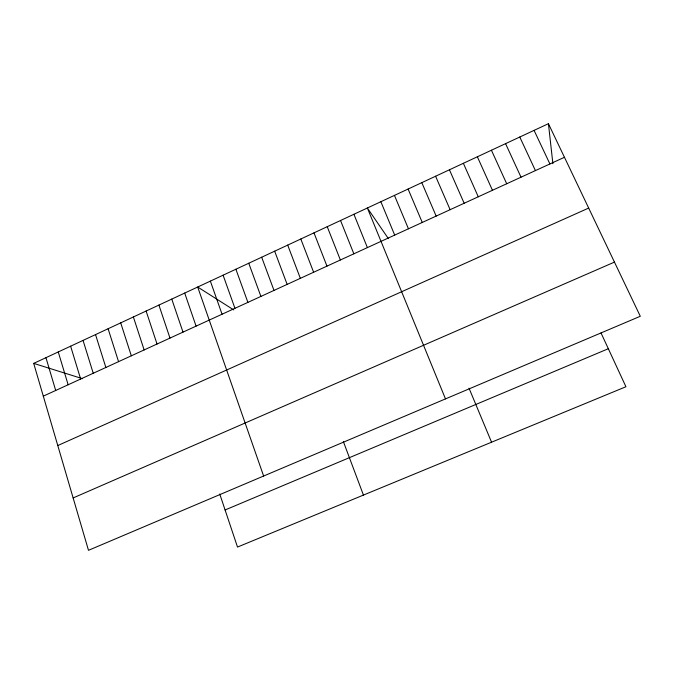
<?xml version="1.0" encoding="UTF-8"?>
<svg xmlns="http://www.w3.org/2000/svg" width="674" height="674" viewBox="0 0 674 674"><rect width="100%" height="100%" fill="white"/><g stroke="black" fill="none" stroke-linecap="round" stroke-linejoin="round"><path stroke-width="1.01" d="M33.7 363.387L548.425 123.687L640.3 316.274L88.488 550.313L33.7 363.387L82.489 378.678M43.304 396.152L564.458 157.286M57.779 445.548L588.68 208.072M73.137 497.943L614.452 262.102M225.091 509.974L608.327 348.719M233.709 309.897L197.693 287.014L263.627 476.038M388.409 238.647L367.364 208.005L445.489 398.907M534.069 130.368L549.908 163.959M519.78 137.024L535.426 170.598M601.023 332.948L625.935 386.741L237.509 547.061L219.741 493.983M505.567 143.638L521.027 177.195M491.43 150.226L506.705 183.766M477.361 156.772L492.45 190.295M463.367 163.293L478.27 196.791M449.44 169.781L464.159 203.262M435.589 176.226L450.122 209.69M421.806 182.646L436.162 216.093M408.09 189.032L422.269 222.462M394.45 195.393L408.452 228.798M469.037 388.216L491.565 442.203M380.869 201.711L394.694 235.1M353.917 214.265L367.397 247.611M340.538 220.491L353.858 253.82M327.235 226.691L340.378 259.996M313.991 232.859L326.966 266.137M300.815 238.992L313.629 272.254M287.705 245.1L300.351 278.337M274.655 251.175L287.141 284.394M343.352 441.537L363.438 495.087M261.672 257.224L273.998 290.418M248.748 263.239L260.914 296.417M235.892 269.229L247.897 302.382M223.094 275.186L234.948 308.313M210.364 281.117L222.058 314.227M184.701 293.064L196.083 326.132M171.769 299.088L182.999 332.122M158.912 305.078L169.983 338.095M146.115 311.034L157.034 344.026M133.376 316.965L144.143 349.932M120.705 322.871L131.32 355.813M108.093 328.743L118.557 361.66M95.54 334.59L105.86 367.482M83.054 340.404L93.231 373.27M70.627 346.192L80.653 379.032M58.259 351.946L68.141 384.77M45.95 357.683L55.698 390.473M548.425 123.687L552.891 163.664"/></g></svg>
